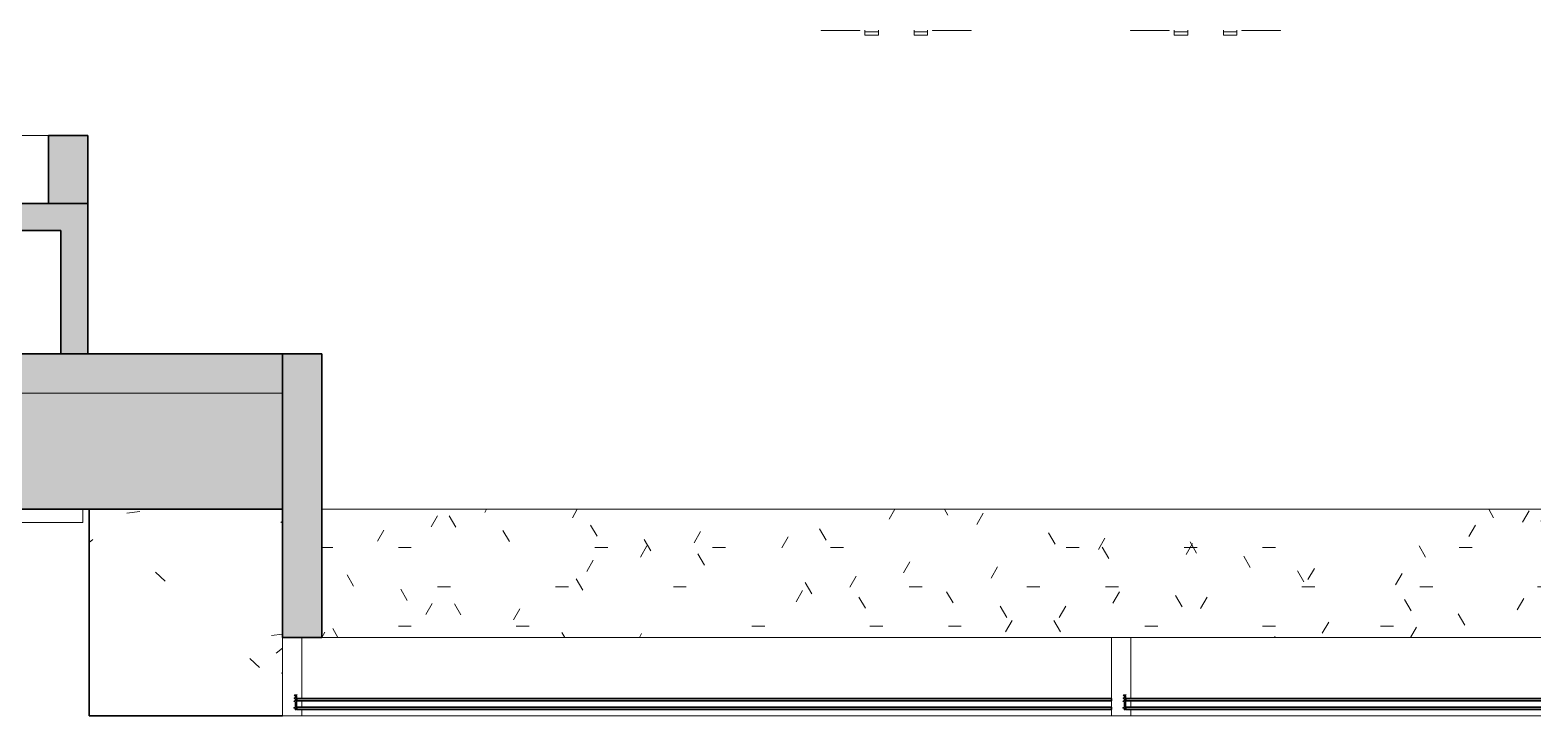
# Model space of a CAD drawing. Header units: millimetres. Extents: x 79795 to 317870, y -36033 to 97293.
# Drawn here: x 189906 to 193793, y 8433 to 10206 of the extents above; entities that cross this region are included whole.
import ezdxf

# ---------------------------------------------------------------- set-up
doc = ezdxf.new("R2010")
doc.units = ezdxf.units.MM
doc.header["$MEASUREMENT"] = 0
for name, color, linetype, lineweight in [('CSM-STL-XX-ZZ-M3-A-XXXX-00001_detached _19_04_21__rvt-1-Level 4$0$A-DETL-GENF', 7, 'CONTINUOUS', 9), ('CSM-STL-XX-ZZ-M3-A-XXXX-00001_detached _19_04_21__rvt-1-Level 4$0$A-DOOR', 4, 'CONTINUOUS', 9), ('CSM-STL-XX-ZZ-M3-A-XXXX-00001_detached _19_04_21__rvt-1-Level 4$0$A-GLAZ', 7, 'CONTINUOUS', 9), ('CSM-STL-XX-ZZ-M3-A-XXXX-00001_detached _19_04_21__rvt-1-Level 4$0$A-GLAZ-CURT', 7, 'CONTINUOUS', 9), ('CSM-STL-XX-ZZ-M3-A-XXXX-00001_detached _19_04_21__rvt-1-Level 4$0$A-GLAZ-CWMG', 7, 'CONTINUOUS', 9), ('CSM-STL-XX-ZZ-M3-A-XXXX-00001_detached _19_04_21__rvt-1-Level 4$0$A-WALL', 7, 'CONTINUOUS', 9), ('CSM-STL-XX-ZZ-M3-A-XXXX-00001_detached _19_04_21__rvt-1-Level 4$0$A-WALL-PATT', 7, 'CONTINUOUS', 9), ('CSM-STL-XX-ZZ-M3-A-XXXX-00001_detached _19_04_21__rvt-1-Level 4$0$I-WALL', 7, 'CONTINUOUS', 9), ('I-FURN', 8, 'CONTINUOUS', 9)]:
    doc.layers.add(name, color=color, linetype=linetype, lineweight=lineweight)

msp = doc.modelspace()

# ---------------------------------------------------------------- hatches: boundary and pattern name
at = {"layer": 'CSM-STL-XX-ZZ-M3-A-XXXX-00001_detached _19_04_21__rvt-1-Level 4$0$A-GLAZ'}
h = msp.add_hatch(dxfattribs=at)
h.set_pattern_fill('FP_28', color=256, angle=180, style=0, pattern_type=2)
h.set_pattern_definition([(50, (147271.8, -12772.7), (728.7365, -63.756), [76.2, -838.2]), (355, (147271.8, -12772.7), (-140.972, 764.228), [60.96, -670.56]), (100.451, (147332.5, -12778), (587.77, 700.467), [64.76, -712.36]), (46.184, (147271.8, -12569.5), (1084.316, -168.171), [114.3, -1257.3]), (96.636, (147362.1, -12583.5), (949.61, 989.71), [97.14, -1068.54]), (351.184, (147271.8, -12569.5), (949.62, 989.7), [91.44, -1005.84]), (21, (147373.4, -12620.3), (606.458, -409.0606), [76.2, -838.2]), (326, (147373.4, -12620.3), (247.208, 736.753), [60.96, -670.56]), (71.451, (147423.9, -12654.4), (853.668, 327.6855), [64.76, -712.36]), (37.5, (147271.8, -12772.7), (12.3547, 338.2201), [33.528, -628.904, 33.528, -1320.292]), (37.5, (147271.8, -12772.7), (12.3547, 338.2201), [-695.96, -647.192, 33.528, -639.572]), (7.5, (147271.8, -12772.7), (267.2789, 400.7221), [33.528, -354.584, 33.528, -870.204]), (7.5, (147271.8, -12772.7), (267.2789, 400.7221), [-421.64, -613.664, 33.528, -223.012]), (327.5, (147045.22, -12772.7), (542.3633, -22.9153), [33.528, -220.472, 33.528, -1810.512]), (327.5, (147045.22, -12772.7), (542.3633, -22.9153), [-287.528, -758.952, 33.528, -1018.032]), (317.5, (146943.6, -12772.7), (592.517, 101.707), [33.528, -296.672, 33.528, -492.76, -746.76]), (317.5, (146943.6, -12772.7), (592.517, 101.707), [-856.488, 33.528, -713.232])])
h.paths.add_polyline_path([(197542.8, 8433.3), (197542.8, 8967.3), (197042.8, 8967.3), (197042.8, 8433.3)], flags=0)
h.paths.add_polyline_path([(190058.8, 8433.3), (190558.8, 8433.3), (190558.8, 8967.3), (190058.8, 8967.3), (190058.8, 8450.3)], flags=0)
h = msp.add_hatch(dxfattribs=at)
h.set_pattern_fill('FP_29', color=256, angle=180, style=0, pattern_type=2)
h.set_pattern_definition([(360, (147271.79, -12772.71), (406.4, 101.6), [33.528, -271.272, 33.528, -1896.872]), (360, (147271.79, -12772.71), (406.4, 101.6), [-338.328, -271.272, 33.528, -576.072, -1016]), (360, (147271.79, -12772.71), (406.4, 101.6), [-1219.2, 33.528, -271.272, 33.528, -677.672]), (360, (147271.79, -12772.71), (406.4, 101.6), [-1557.528, -169.672, 33.528, -474.472]), (120, (147424.19, -12721.91), (-291.18818, 301.15272), [33.528, -271.272, 33.528, -1896.872]), (120, (147424.19, -12721.91), (-291.18818, 301.15272), [-338.328, -271.272, 33.528, -576.072, -1016]), (120, (147424.19, -12721.91), (-291.18818, 301.15272), [-1219.2, 33.528, -271.272, 33.528, -677.672]), (120, (147424.19, -12721.91), (-291.18818, 301.15272), [-1557.528, -169.672, 33.528, -474.472]), (240, (147474.99, -12518.71), (-115.21182, -402.75272), [33.528, -271.272, 33.528, -271.272, -1625.6]), (240, (147474.99, -12518.71), (-115.21182, -402.75272), [-609.6, 33.528, -576.072, 33.528, -271.272, -711.2]), (240, (147474.99, -12518.71), (-115.21182, -402.75272), [-1524, 33.528, -169.672, 33.528, -474.472])])
h.paths.add_polyline_path([(197029.8, 8450.3), (197042.8, 8450.3), (197042.8, 8478.3), (197029.8, 8478.3), (197029.8, 8456.3)], flags=0)
h.paths.add_polyline_path([(192739.8, 8456.3), (192752.8, 8456.3), (192752.8, 8472.3), (192739.8, 8472.3)], flags=0)
h.paths.add_polyline_path([(190601, 8456.3), (190608.8, 8456.3), (190608.8, 8472.3), (190595.8, 8472.3), (190595.8, 8456.3)], flags=0)
h.paths.add_polyline_path([(194885.8, 8456.3), (194898.8, 8456.3), (194898.8, 8472.3), (194885.8, 8472.3)], flags=0)
h.paths.add_polyline_path([(194885.8, 8635.8), (196940.8, 8635.8), (196940.8, 8967.3), (190660.8, 8967.3), (190660.8, 8635.8), (194848.8, 8635.8)], flags=0)
at = {"layer": 'CSM-STL-XX-ZZ-M3-A-XXXX-00001_detached _19_04_21__rvt-1-Level 4$0$A-GLAZ-CURT'}
h = msp.add_hatch(color=256, dxfattribs=at)
h.paths.add_polyline_path([(192702.8, 8450.3), (192702.8, 8456.3), (190595.8, 8456.3), (190595.8, 8450.3), (191475.9, 8450.3)], flags=0)
h.paths.add_polyline_path([(192702.8, 8472.3), (192702.8, 8478.3), (190595.8, 8478.3), (190595.8, 8472.3), (191475.9, 8472.3)], flags=0)
h = msp.add_hatch(color=256, dxfattribs=at)
h.paths.add_polyline_path([(194848.8, 8450.3), (194848.8, 8456.3), (192739.8, 8456.3), (192739.8, 8450.3), (193867.8, 8450.3)], flags=0)
h.paths.add_polyline_path([(193867.8, 8472.3), (194848.8, 8472.3), (194848.8, 8478.3), (192739.8, 8478.3), (192739.8, 8472.3)], flags=0)
at = {"layer": 'CSM-STL-XX-ZZ-M3-A-XXXX-00001_detached _19_04_21__rvt-1-Level 4$0$A-WALL-PATT'}
h = msp.add_hatch(color=256, dxfattribs=at)
h.paths.add_polyline_path([(190055.5, 9757.7), (190055.5, 9933.1), (189953.5, 9933.1), (189953.5, 9757.7)], flags=0)
h.paths.add_polyline_path([(190055.5, 10943.1), (190055.5, 13607.3), (189953.5, 13607.3), (189953.5, 10943.1)], flags=0)
for points in [[(189672.7, 9687.7), (190055.5, 9687.7), (190055.5, 9757.7), (189672.7, 9757.7), (189672.7, 9698)], [(190055.5, 9369.3), (190055.5, 9687.7), (189985.5, 9687.7), (189985.5, 9369.3)], [(190660.8, 8635.8), (190660.8, 9369.3), (190558.8, 9369.3), (190558.8, 8635.8)]]:
    msp.add_hatch(color=256, dxfattribs=at).paths.add_polyline_path(points, flags=0)
h = msp.add_hatch(color=256, dxfattribs=at)
h.paths.add_polyline_path([(197597.1, 9267.3), (197597.1, 9369.3), (197042.8, 9369.3), (197042.8, 9267.3)], flags=0)
h.paths.add_polyline_path([(189637.7, 9267.3), (190558.8, 9267.3), (190558.8, 9369.3), (189637.7, 9369.3)], flags=0)
h = msp.add_hatch(color=256, dxfattribs=at)
h.paths.add_polyline_path([(230840.8, 8967.3), (230840.8, 9267.3), (230067.8, 9267.3), (230067.8, 8967.3), (230344.3, 8967.3)], flags=0)
h.paths.add_polyline_path([(225783.8, 8967.3), (225783.8, 9267.3), (224992.8, 9267.3), (224992.8, 8967.3), (225560.5, 8967.3)], flags=0)
h.paths.add_polyline_path([(223358.8, 8967.3), (223358.8, 9267.3), (222292.8, 9267.3), (222292.8, 8967.3), (222570.7, 8967.3)], flags=0)
h.paths.add_polyline_path([(212405, 8967.3), (212558.8, 8967.3), (212558.8, 9267.3), (211317.8, 9267.3), (211317.8, 8967.3), (211807.1, 8967.3)], flags=0)
h.paths.add_polyline_path([(206425.3, 8967.3), (207033.8, 8967.3), (207033.8, 9267.3), (202692.8, 9267.3), (202692.8, 8967.3), (205827.3, 8967.3)], flags=0)
h.paths.add_polyline_path([(198651.6, 8967.3), (199908.8, 8967.3), (199908.8, 9267.3), (197042.8, 9267.3), (197042.8, 8967.3)], flags=0)
h.paths.add_polyline_path([(190558.8, 8967.3), (190558.8, 9267.3), (187692.8, 9267.3), (187692.8, 8967.3), (189084, 8967.3)], flags=0)
h.paths.add_polyline_path([(184300.1, 8967.3), (184908.8, 8967.3), (184908.8, 9267.3), (180667.8, 9267.3), (180667.8, 8967.3), (183702.2, 8967.3)], flags=0)
h.paths.add_polyline_path([(170933.8, 8967.3), (170933.8, 9267.3), (169867.8, 9267.3), (169867.8, 8967.3), (170546.7, 8967.3)], flags=0)
h.paths.add_polyline_path([(167556.8, 8967.3), (168233.8, 8967.3), (168233.8, 9267.3), (167067.8, 9267.3), (167067.8, 8967.3)], flags=0)
h.paths.add_polyline_path([(156460.8, 8967.3), (156526.8, 8967.3), (156526.8, 9267.3), (156460.8, 9267.3)], flags=0)

# ---------------------------------------------------------------- linework, layer by layer
at = {"layer": 'CSM-STL-XX-ZZ-M3-A-XXXX-00001_detached _19_04_21__rvt-1-Level 4$0$A-DETL-GENF'}
for p, q in [((190588.7, 8478.5), (190588.7, 8480.1)), ((190588.9, 8480.3), (190590.8, 8480.3)), ((190590.8, 8478.3), (190588.9, 8478.3)), ((190589.5, 8485.3), (190589.5, 8486.1)), ((190590.5, 8485.1), (190589.7, 8485.1)), ((190590.7, 8485.8), (190590.7, 8485.3)), ((190591.3, 8480.7), (190592.3, 8485.4)), ((190591.3, 8472.8), (190591.3, 8477.8)), ((190592.7, 8486.6), (190591.5, 8486.6)), ((190591.8, 8487.8), (190595.8, 8487.8)), ((190592.6, 8485.8), (190592.8, 8485.9)), ((190593.8, 8484.8), (190593.8, 8449.8)), ((190595.8, 8450.8), (190593.8, 8484.8)), ((190593.8, 8450.8), (190595.8, 8484.8)), ((190593.8, 8484.8), (190595.8, 8484.8)), ((190593.8, 8450.8), (190593.8, 8484.8)), ((190596.1, 8486.6), (190594.4, 8485.8)), ((190595.8, 8484.8), (190595.8, 8450.8)), ((192732.7, 8478.5), (192732.7, 8480.1)), ((192732.9, 8480.3), (192734.8, 8480.3)), ((192734.8, 8478.3), (192732.9, 8478.3)), ((192733.5, 8485.3), (192733.5, 8486.1)), ((192734.5, 8485.1), (192733.7, 8485.1)), ((192734.7, 8485.8), (192734.7, 8485.3)), ((192735.3, 8480.7), (192736.3, 8485.4)), ((192735.3, 8472.8), (192735.3, 8477.8)), ((192736.7, 8486.6), (192735.5, 8486.6)), ((192735.8, 8487.8), (192739.8, 8487.8)), ((192736.6, 8485.8), (192736.8, 8485.9)), ((192737.8, 8484.8), (192737.8, 8449.8)), ((192739.8, 8450.8), (192737.8, 8484.8)), ((192737.8, 8450.8), (192739.8, 8484.8)), ((192737.8, 8484.8), (192739.8, 8484.8)), ((192737.8, 8450.8), (192737.8, 8484.8)), ((192740.1, 8486.6), (192738.4, 8485.8)), ((192739.8, 8484.8), (192739.8, 8450.8)), ((190588.2, 8453.5), (190588.3, 8455.1)), ((190590.8, 8453.3), (190588.4, 8453.3)), ((190588.5, 8470.5), (190588.6, 8472.1)), ((190588.5, 8455.3), (190590.8, 8455.3)), ((190590.8, 8470.3), (190588.7, 8470.3)), ((190588.8, 8472.3), (190590.8, 8472.3)), ((190591.3, 8455.8), (190591.3, 8469.8)), ((190591.3, 8449.8), (190591.3, 8452.8)), ((190593.3, 8449.3), (190591.8, 8449.3)), ((190595.8, 8450.8), (190593.8, 8450.8)), ((192732.2, 8453.5), (192732.3, 8455.1)), ((192734.8, 8453.3), (192732.4, 8453.3)), ((192732.5, 8470.5), (192732.6, 8472.1)), ((192732.5, 8455.3), (192734.8, 8455.3)), ((192734.8, 8470.3), (192732.7, 8470.3)), ((192732.8, 8472.3), (192734.8, 8472.3)), ((192735.3, 8455.8), (192735.3, 8469.8)), ((192735.3, 8449.8), (192735.3, 8452.8)), ((192737.3, 8449.3), (192735.8, 8449.3)), ((192739.8, 8450.8), (192737.8, 8450.8))]:
    msp.add_line(p, q, dxfattribs=at)
for centre, radius, start, end in [((190588.9, 8480.1), 0.2, 90, 179), ((190588.9, 8478.5), 0.2, 179, 270), ((190589.4, 8486.3), 0.2, 147.6077, 270.0001), ((190591.8, 8484.8), 3, 90, 147.6077), ((190589.7, 8485.3), 0.2, 180, 270), ((190590.5, 8485.3), 0.2, 270, 0), ((190591.5, 8485.8), 0.8, 90, 180), ((190590.8, 8480.8), 0.5, 270, 347.698), ((190590.8, 8477.8), 0.5, 0, 90), ((190592.8, 8485.3), 0.5, 114.9999, 167.698), ((190592.7, 8486.2), 0.4, 294.9999, 90), ((190594.8, 8484.9), 1, 115, 179.9999), ((190595.8, 8487.2), 0.65, 295, 90), ((192732.9, 8480.1), 0.2, 90, 179), ((192732.9, 8478.5), 0.2, 179, 270), ((192733.4, 8486.3), 0.2, 147.6077, 270.0001), ((192735.8, 8484.8), 3, 90, 147.6077), ((192733.7, 8485.3), 0.2, 180, 270), ((192734.5, 8485.3), 0.2, 270, 0), ((192735.5, 8485.8), 0.8, 90, 180), ((192734.8, 8480.8), 0.5, 270, 347.698), ((192734.8, 8477.8), 0.5, 0, 90), ((192736.8, 8485.3), 0.5, 114.9999, 167.698), ((192736.7, 8486.2), 0.4, 294.9999, 90), ((192738.8, 8484.9), 1, 115, 179.9999), ((192739.8, 8487.2), 0.65, 295, 90), ((190588.4, 8453.5), 0.2, 179, 270), ((190588.5, 8455.1), 0.2, 90, 179), ((190588.7, 8470.5), 0.2, 179, 270), ((190588.8, 8472.1), 0.2, 90, 179), ((190590.8, 8472.8), 0.5, 270, 0), ((190590.8, 8469.8), 0.5, 0, 90), ((190590.8, 8455.8), 0.5, 270, 0), ((190590.8, 8452.8), 0.5, 0, 90), ((190591.8, 8449.8), 0.5, 180, 270), ((190593.3, 8449.8), 0.5, 270, 0), ((192732.4, 8453.5), 0.2, 179, 270), ((192732.5, 8455.1), 0.2, 90, 179), ((192732.7, 8470.5), 0.2, 179, 270), ((192732.8, 8472.1), 0.2, 90, 179), ((192734.8, 8472.8), 0.5, 270, 0), ((192734.8, 8469.8), 0.5, 0, 90), ((192734.8, 8455.8), 0.5, 270, 0), ((192734.8, 8452.8), 0.5, 0, 90), ((192735.8, 8449.8), 0.5, 180, 270), ((192737.3, 8449.8), 0.5, 270, 0)]:
    msp.add_arc(centre, radius, start, end, dxfattribs=at)
at = {"layer": 'CSM-STL-XX-ZZ-M3-A-XXXX-00001_detached _19_04_21__rvt-1-Level 4$0$A-DOOR'}
msp.add_line((189953.5, 9933.1), (188943.5, 9933.1), dxfattribs=at)
msp.add_arc((189953.5, 9933.1), 1010, 90, 180, dxfattribs=at)
at = {"layer": 'CSM-STL-XX-ZZ-M3-A-XXXX-00001_detached _19_04_21__rvt-1-Level 4$0$A-GLAZ', "lineweight": 30}
for p, q in [((190058.8, 8967.3), (190058.8, 8433.3)), ((190058.8, 8433.3), (190558.8, 8433.3))]:
    msp.add_line(p, q, dxfattribs=at)
at = {"layer": 'CSM-STL-XX-ZZ-M3-A-XXXX-00001_detached _19_04_21__rvt-1-Level 4$0$A-GLAZ'}
msp.add_line((190660.8, 8967.3), (196940.8, 8967.3), dxfattribs=at)
at = {"layer": 'CSM-STL-XX-ZZ-M3-A-XXXX-00001_detached _19_04_21__rvt-1-Level 4$0$A-GLAZ-CURT', "lineweight": 20}
for p, q in [((190042.8, 8967.3), (188558.8, 8967.3)), ((190042.8, 8933.3), (190042.8, 8967.3)), ((188558.8, 8933.3), (190042.8, 8933.3))]:
    msp.add_line(p, q, dxfattribs=at)
at = {"layer": 'CSM-STL-XX-ZZ-M3-A-XXXX-00001_detached _19_04_21__rvt-1-Level 4$0$A-GLAZ-CURT', "lineweight": 30}
for p, q in [((192702.8, 8478.3), (190595.8, 8478.3)), ((190595.8, 8478.3), (190595.8, 8472.3)), ((192702.8, 8472.3), (192702.8, 8478.3)), ((194848.8, 8478.3), (192739.8, 8478.3)), ((192739.8, 8478.3), (192739.8, 8472.3)), ((190595.8, 8472.3), (192702.8, 8472.3)), ((192702.8, 8456.3), (190595.8, 8456.3)), ((190595.8, 8456.3), (190595.8, 8450.3)), ((190595.8, 8450.3), (192702.8, 8450.3)), ((192702.8, 8450.3), (192702.8, 8456.3)), ((192739.8, 8472.3), (194848.8, 8472.3)), ((194848.8, 8456.3), (192739.8, 8456.3)), ((192739.8, 8456.3), (192739.8, 8450.3)), ((192739.8, 8450.3), (194848.8, 8450.3))]:
    msp.add_line(p, q, dxfattribs=at)
at = {"layer": 'CSM-STL-XX-ZZ-M3-A-XXXX-00001_detached _19_04_21__rvt-1-Level 4$0$A-GLAZ-CWMG', "lineweight": 20}
for p, q in [((190608.8, 8635.8), (190558.8, 8635.8)), ((190558.8, 8635.8), (190558.8, 8433.3)), ((190608.8, 8478.3), (190608.8, 8635.8)), ((190595.8, 8450.3), (190595.8, 8478.3)), ((190595.8, 8478.3), (190608.8, 8478.3)), ((190608.8, 8450.3), (190595.8, 8450.3)), ((190608.8, 8433.3), (190608.8, 8450.3)), ((190558.8, 8433.3), (190608.8, 8433.3))]:
    msp.add_line(p, q, dxfattribs=at)
at = {"layer": 'CSM-STL-XX-ZZ-M3-A-XXXX-00001_detached _19_04_21__rvt-1-Level 4$0$A-GLAZ-CWMG'}
for p, q in [((190660.8, 8635.8), (192702.8, 8635.8)), ((192752.8, 8635.8), (194848.8, 8635.8)), ((190608.8, 8456.3), (190608.8, 8472.3)), ((192752.8, 8456.3), (192752.8, 8472.3)), ((192702.8, 8433.3), (190608.8, 8433.3)), ((194848.8, 8433.3), (192752.8, 8433.3))]:
    msp.add_line(p, q, dxfattribs=at)
at = {"layer": 'CSM-STL-XX-ZZ-M3-A-XXXX-00001_detached _19_04_21__rvt-1-Level 4$0$A-GLAZ-CWMG', "lineweight": 20, "extrusion": (0, 0, -1)}
for p, q in [((192752.8, 8635.8), (192702.8, 8635.8)), ((192702.8, 8635.8), (192702.8, 8433.3)), ((192752.8, 8478.3), (192752.8, 8635.8)), ((192739.8, 8450.3), (192739.8, 8478.3)), ((192739.8, 8478.3), (192752.8, 8478.3)), ((192752.8, 8450.3), (192739.8, 8450.3)), ((192752.8, 8433.3), (192752.8, 8450.3)), ((192702.8, 8433.3), (192752.8, 8433.3))]:
    msp.add_line(p, q, dxfattribs=at)
at = {"layer": 'CSM-STL-XX-ZZ-M3-A-XXXX-00001_detached _19_04_21__rvt-1-Level 4$0$A-WALL'}
msp.add_line((190558.8, 9267.3), (189637.7, 9267.3), dxfattribs=at)
at = {"layer": 'CSM-STL-XX-ZZ-M3-A-XXXX-00001_detached _19_04_21__rvt-1-Level 4$0$A-WALL', "lineweight": 30}
for p, q in [((190558.8, 8967.3), (190558.8, 9267.3)), ((187692.8, 8967.3), (190558.8, 8967.3))]:
    msp.add_line(p, q, dxfattribs=at)
at = {"layer": 'CSM-STL-XX-ZZ-M3-A-XXXX-00001_detached _19_04_21__rvt-1-Level 4$0$I-WALL', "lineweight": 30}
for p, q in [((189953.5, 9933.1), (189953.5, 9757.7)), ((190055.5, 9933.1), (189953.5, 9933.1)), ((190055.5, 9757.7), (190055.5, 9933.1)), ((190055.5, 9757.7), (189672.7, 9757.7)), ((189953.5, 9757.7), (190055.5, 9757.7)), ((190055.5, 9687.7), (190055.5, 9757.7)), ((189672.7, 9687.7), (189985.5, 9687.7)), ((189985.5, 9687.7), (189985.5, 9369.3)), ((190055.5, 9369.3), (190055.5, 9687.7)), ((190558.8, 9369.3), (189637.7, 9369.3)), ((189985.5, 9369.3), (190055.5, 9369.3)), ((190558.8, 9267.3), (190558.8, 9369.3)), ((190558.8, 9369.3), (190558.8, 8635.8)), ((190660.8, 9369.3), (190558.8, 9369.3)), ((190660.8, 8635.8), (190660.8, 9369.3)), ((190558.8, 8635.8), (190660.8, 8635.8))]:
    msp.add_line(p, q, dxfattribs=at)
at = {"layer": 'CSM-STL-XX-ZZ-M3-A-XXXX-00001_detached _19_04_21__rvt-1-Level 4$0$I-WALL'}
msp.add_line((189637.7, 9267.3), (190558.8, 9267.3), dxfattribs=at)
at = {"layer": 'I-FURN'}
for p, q in [((191952.1, 10206), (191952.1, 10204.5)), ((191952.1, 10206), (191952.1, 10204.5)), ((191952.1, 10206), (191952.1, 10204.5)), ((191960.1, 10204.5), (191952.1, 10204.5)), ((191952.1, 10204.5), (191956.1, 10204.5)), ((191956.1, 10204.5), (191952.1, 10204.5)), ((191952.1, 10204.5), (191956.1, 10204.5)), ((191956.1, 10204.5), (191952.1, 10204.5)), ((191952.1, 10204.5), (191956.1, 10204.5)), ((192044.1, 10204.5), (191960.1, 10204.5)), ((192052.1, 10204.5), (192044.1, 10204.5)), ((192048.1, 10204.5), (192052.1, 10204.5)), ((192048.1, 10204.5), (192052.1, 10204.5)), ((192052.1, 10204.5), (192048.1, 10204.5)), ((192048.1, 10204.5), (192052.1, 10204.5)), ((192052.1, 10204.5), (192048.1, 10204.5)), ((192052.1, 10204.5), (192052.1, 10206)), ((192052.1, 10204.5), (192052.1, 10206)), ((192052.1, 10204.5), (192052.1, 10206)), ((192065.1, 10206), (192065.1, 10201)), ((192065.1, 10206), (192065.1, 10201)), ((192065.1, 10206), (192065.1, 10204.5)), ((192065.5, 10204.5), (192065.1, 10204.5)), ((192065.1, 10204.5), (192065.5, 10204.5)), ((192100.1, 10201), (192065.1, 10201)), ((192065.1, 10193.5), (192065.1, 10201)), ((192065.1, 10193), (192065.1, 10193.5)), ((192065.1, 10193), (192100.1, 10193)), ((192065.1, 10193), (192100.1, 10193)), ((192100.1, 10201), (192100.1, 10206)), ((192100.1, 10201), (192100.1, 10206)), ((192100.1, 10201), (192100.1, 10193.5)), ((192100.1, 10193.5), (192100.1, 10193)), ((192192.1, 10206), (192192.1, 10201)), ((192192.1, 10206), (192192.1, 10201)), ((192227.1, 10201), (192192.1, 10201)), ((192192.1, 10193.5), (192192.1, 10201)), ((192192.1, 10193), (192192.1, 10193.5)), ((192192.1, 10193), (192227.1, 10193)), ((192192.1, 10193), (192227.1, 10193)), ((192226.7, 10204.5), (192227.1, 10204.5)), ((192227.1, 10204.5), (192226.7, 10204.5)), ((192227.1, 10201), (192227.1, 10206)), ((192227.1, 10201), (192227.1, 10206)), ((192227.1, 10204.5), (192227.1, 10206)), ((192227.1, 10201), (192227.1, 10193.5)), ((192227.1, 10193.5), (192227.1, 10193)), ((192240.1, 10206), (192240.1, 10204.5)), ((192240.1, 10206), (192240.1, 10204.5)), ((192240.1, 10206), (192240.1, 10204.5)), ((192248.1, 10204.5), (192240.1, 10204.5)), ((192240.1, 10204.5), (192244.1, 10204.5)), ((192244.1, 10204.5), (192240.1, 10204.5)), ((192240.1, 10204.5), (192244.1, 10204.5)), ((192244.1, 10204.5), (192240.1, 10204.5)), ((192240.1, 10204.5), (192244.1, 10204.5)), ((192332.1, 10204.5), (192248.1, 10204.5)), ((192340.1, 10204.5), (192332.1, 10204.5)), ((192336.1, 10204.5), (192340.1, 10204.5)), ((192336.1, 10204.5), (192340.1, 10204.5)), ((192340.1, 10204.5), (192336.1, 10204.5)), ((192336.1, 10204.5), (192340.1, 10204.5)), ((192340.1, 10204.5), (192336.1, 10204.5)), ((192340.1, 10204.5), (192340.1, 10206)), ((192340.1, 10204.5), (192340.1, 10206)), ((192340.1, 10204.5), (192340.1, 10206)), ((192752.1, 10206), (192752.1, 10204.5)), ((192752.1, 10206), (192752.1, 10204.5)), ((192752.1, 10206), (192752.1, 10204.5)), ((192760.1, 10204.5), (192752.1, 10204.5)), ((192752.1, 10204.5), (192756.1, 10204.5)), ((192756.1, 10204.5), (192752.1, 10204.5)), ((192752.1, 10204.5), (192756.1, 10204.5)), ((192756.1, 10204.5), (192752.1, 10204.5)), ((192752.1, 10204.5), (192756.1, 10204.5)), ((192844.1, 10204.5), (192760.1, 10204.5)), ((192852.1, 10204.5), (192844.1, 10204.5)), ((192848.1, 10204.5), (192852.1, 10204.5)), ((192848.1, 10204.5), (192852.1, 10204.5)), ((192852.1, 10204.5), (192848.1, 10204.5)), ((192848.1, 10204.5), (192852.1, 10204.5)), ((192852.1, 10204.5), (192848.1, 10204.5)), ((192852.1, 10204.5), (192852.1, 10206)), ((192852.1, 10204.5), (192852.1, 10206)), ((192852.1, 10204.5), (192852.1, 10206)), ((192865.1, 10206), (192865.1, 10201)), ((192865.1, 10206), (192865.1, 10201)), ((192865.1, 10206), (192865.1, 10204.5)), ((192865.5, 10204.5), (192865.1, 10204.5)), ((192865.1, 10204.5), (192865.5, 10204.5)), ((192900.1, 10201), (192865.1, 10201)), ((192865.1, 10193.5), (192865.1, 10201)), ((192865.1, 10193), (192865.1, 10193.5)), ((192865.1, 10193), (192900.1, 10193)), ((192865.1, 10193), (192900.1, 10193)), ((192900.1, 10201), (192900.1, 10206)), ((192900.1, 10201), (192900.1, 10206)), ((192900.1, 10201), (192900.1, 10193.5)), ((192900.1, 10193.5), (192900.1, 10193)), ((192992.1, 10206), (192992.1, 10201)), ((192992.1, 10206), (192992.1, 10201)), ((193027.1, 10201), (192992.1, 10201)), ((192992.1, 10193.5), (192992.1, 10201)), ((192992.1, 10193), (192992.1, 10193.5)), ((192992.1, 10193), (193027.1, 10193)), ((192992.1, 10193), (193027.1, 10193)), ((193026.7, 10204.5), (193027.1, 10204.5)), ((193027.1, 10204.5), (193026.7, 10204.5)), ((193027.1, 10201), (193027.1, 10206)), ((193027.1, 10201), (193027.1, 10206)), ((193027.1, 10204.5), (193027.1, 10206)), ((193027.1, 10201), (193027.1, 10193.5)), ((193027.1, 10193.5), (193027.1, 10193)), ((193040.1, 10206), (193040.1, 10204.5)), ((193040.1, 10206), (193040.1, 10204.5)), ((193040.1, 10206), (193040.1, 10204.5)), ((193048.1, 10204.5), (193040.1, 10204.5)), ((193040.1, 10204.5), (193044.1, 10204.5)), ((193044.1, 10204.5), (193040.1, 10204.5)), ((193040.1, 10204.5), (193044.1, 10204.5)), ((193044.1, 10204.5), (193040.1, 10204.5)), ((193040.1, 10204.5), (193044.1, 10204.5)), ((193132.1, 10204.5), (193048.1, 10204.5)), ((193140.1, 10204.5), (193132.1, 10204.5)), ((193136.1, 10204.5), (193140.1, 10204.5)), ((193136.1, 10204.5), (193140.1, 10204.5)), ((193140.1, 10204.5), (193136.1, 10204.5)), ((193136.1, 10204.5), (193140.1, 10204.5)), ((193140.1, 10204.5), (193136.1, 10204.5)), ((193140.1, 10204.5), (193140.1, 10206)), ((193140.1, 10204.5), (193140.1, 10206)), ((193140.1, 10204.5), (193140.1, 10206))]:
    msp.add_line(p, q, dxfattribs=at)

doc.saveas('drawing.dxf')
